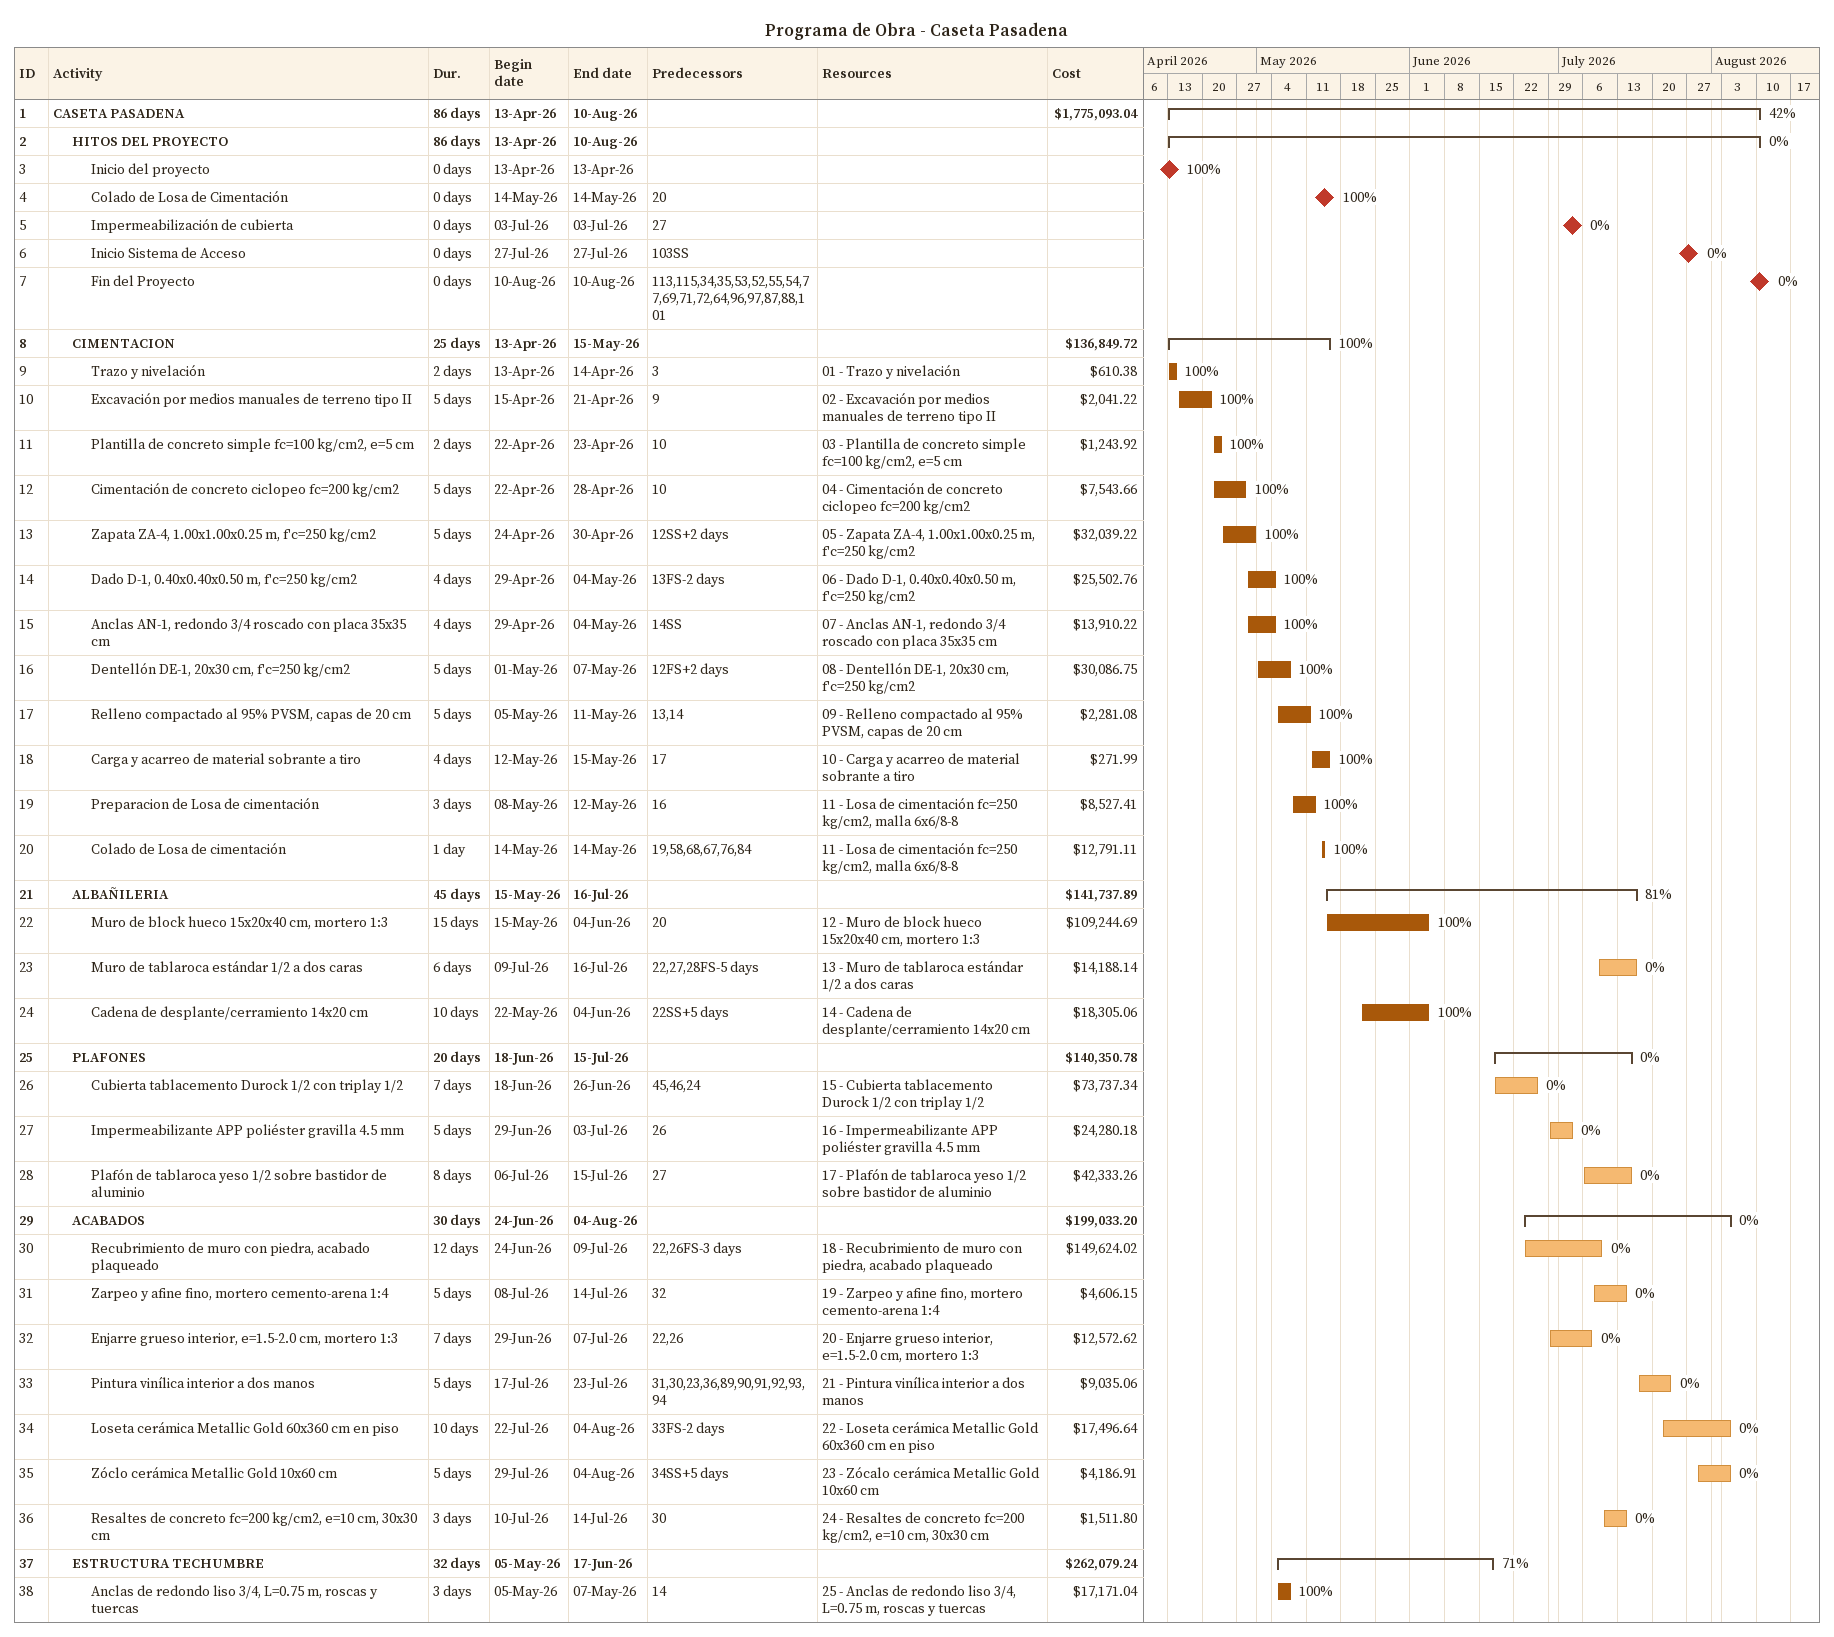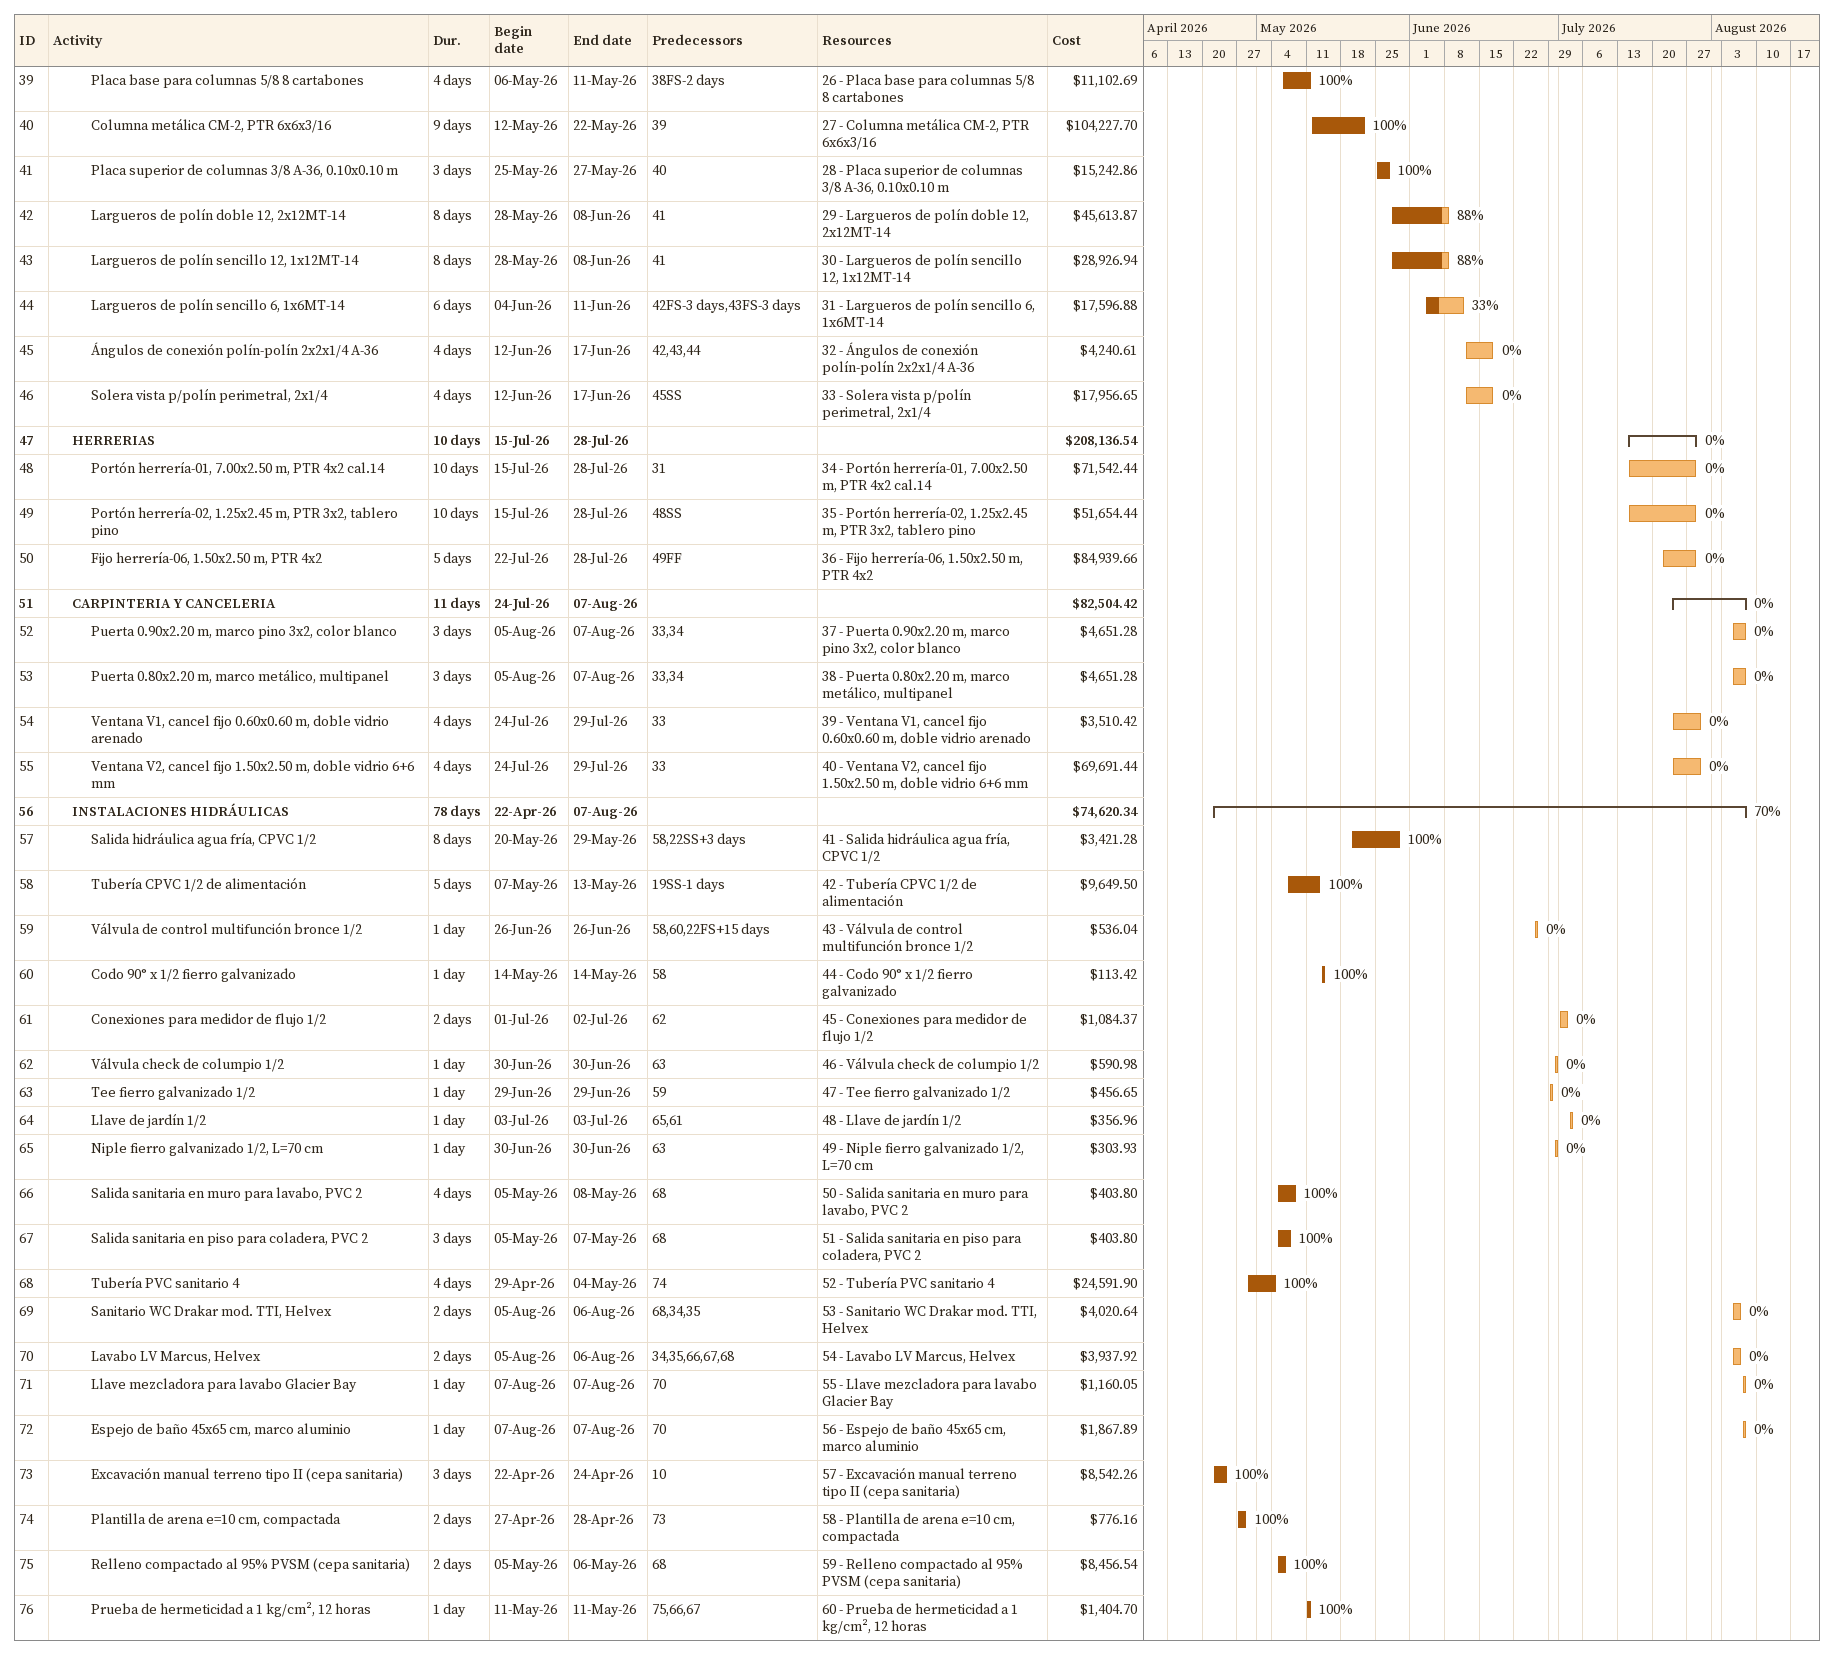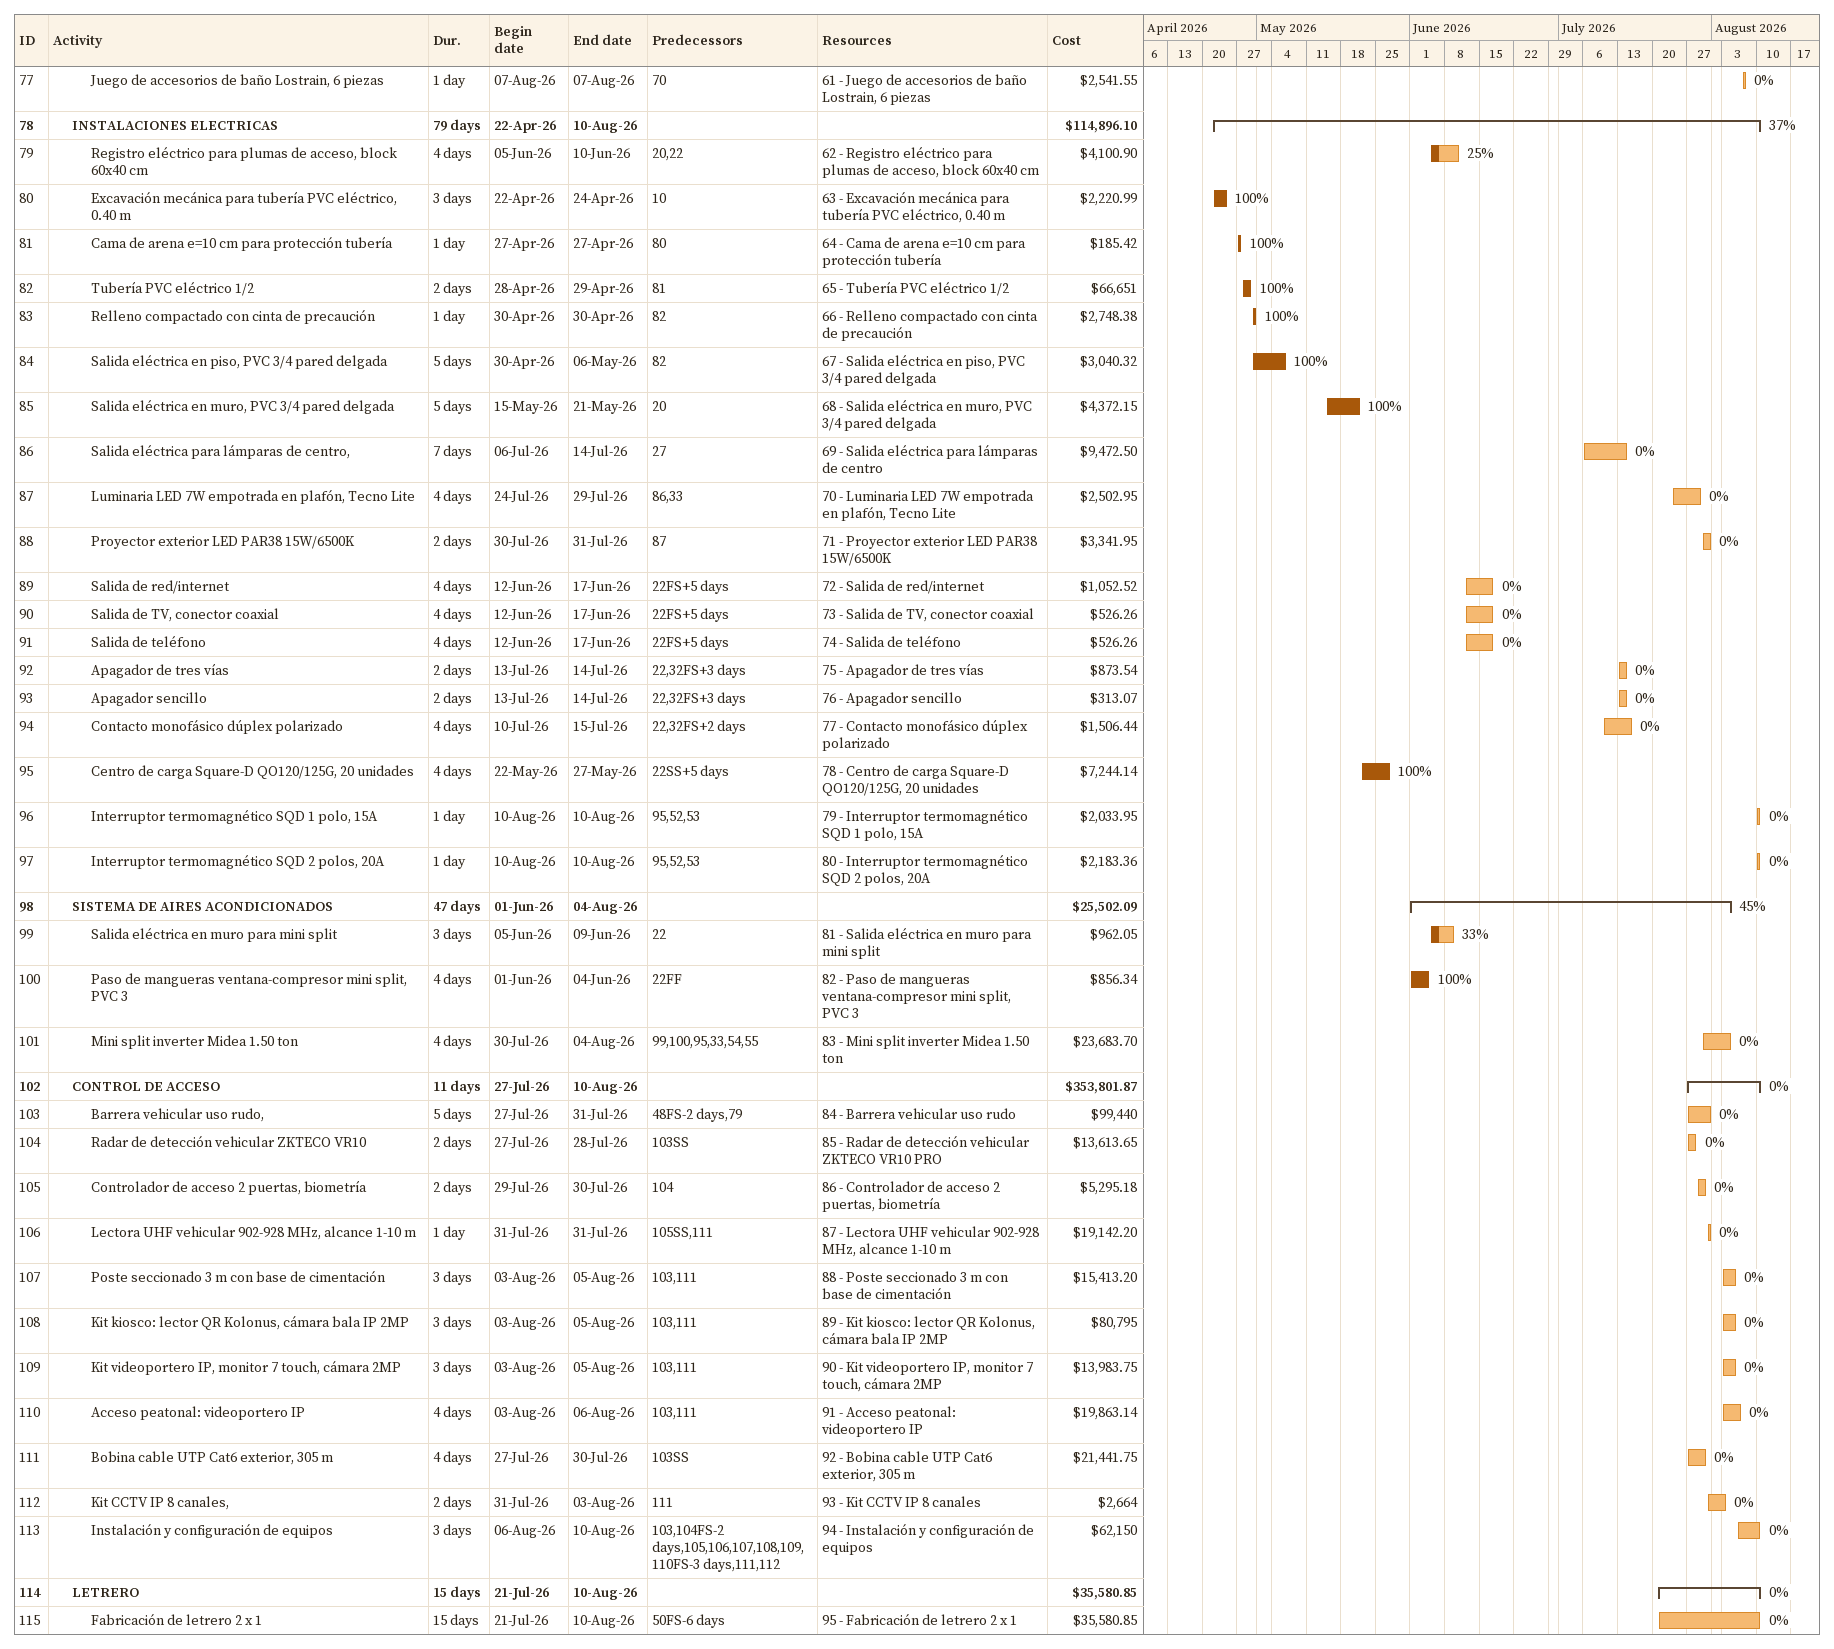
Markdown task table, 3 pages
Programa de Obra - Caseta Pasadena

| ID | Level | Task | Duration | Start | Finish | Predecessors | Resources | % complete | Cost ($) |
|---|---|---|---|---|---|---|---|---|---|
| 1 | 1 | **CASETA PASADENA** | 86d | 2026-04-13 | 2026-08-10 |  |  | 42 | 1775093.04 |
| 2 | 2 | **HITOS DEL PROYECTO** | 86d | 2026-04-13 | 2026-08-10 |  |  | 0 |  |
| 3 | 3 | Inicio del proyecto | 0d | 2026-04-13 | 2026-04-13 |  |  | 100 |  |
| 4 | 3 | Colado de Losa de Cimentación | 0d | 2026-05-14 | 2026-05-14 | 20 |  | 100 |  |
| 5 | 3 | Impermeabilización de cubierta | 0d | 2026-07-03 | 2026-07-03 | 27 |  | 0 |  |
| 6 | 3 | Inicio Sistema de Acceso | 0d | 2026-07-27 | 2026-07-27 | 103SS |  | 0 |  |
| 7 | 3 | Fin del Proyecto | 0d | 2026-08-10 | 2026-08-10 | 113, 115, 34, 35, 53, 52, 55, 54, 77, 69, 71, 72, 64, 96, 97, 87, 88, 101 |  | 0 |  |
| 8 | 2 | **CIMENTACION** | 25d | 2026-04-13 | 2026-05-15 |  |  | 100 | 136849.72 |
| 9 | 3 | Trazo y nivelación | 2d | 2026-04-13 | 2026-04-14 | 3 | 01 - Trazo y nivelación | 100 | 610.38 |
| 10 | 3 | Excavación por medios manuales de terreno tipo II | 5d | 2026-04-15 | 2026-04-21 | 9 | 02 - Excavación por medios manuales de terreno tipo II | 100 | 2041.22 |
| 11 | 3 | Plantilla de concreto simple fc=100 kg/cm2, e=5 cm | 2d | 2026-04-22 | 2026-04-23 | 10 | 03 - Plantilla de concreto simple fc=100 kg/cm2, e=5 cm | 100 | 1243.92 |
| 12 | 3 | Cimentación de concreto ciclopeo fc=200 kg/cm2 | 5d | 2026-04-22 | 2026-04-28 | 10 | 04 - Cimentación de concreto ciclopeo fc=200 kg/cm2 | 100 | 7543.66 |
| 13 | 3 | Zapata ZA-4, 1.00x1.00x0.25 m, f'c=250 kg/cm2 | 5d | 2026-04-24 | 2026-04-30 | 12SS+2d | 05 - Zapata ZA-4, 1.00x1.00x0.25 m, f'c=250 kg/cm2 | 100 | 32039.22 |
| 14 | 3 | Dado D-1, 0.40x0.40x0.50 m, f'c=250 kg/cm2 | 4d | 2026-04-29 | 2026-05-04 | 13FS-2d | 06 - Dado D-1, 0.40x0.40x0.50 m, f'c=250 kg/cm2 | 100 | 25502.76 |
| 15 | 3 | Anclas AN-1, redondo 3/4 roscado con placa 35x35 cm | 4d | 2026-04-29 | 2026-05-04 | 14SS | 07 - Anclas AN-1, redondo 3/4 roscado con placa 35x35 cm | 100 | 13910.22 |
| 16 | 3 | Dentellón DE-1, 20x30 cm, f'c=250 kg/cm2 | 5d | 2026-05-01 | 2026-05-07 | 12FS+2d | 08 - Dentellón DE-1, 20x30 cm, f'c=250 kg/cm2 | 100 | 30086.75 |
| 17 | 3 | Relleno compactado al 95% PVSM, capas de 20 cm | 5d | 2026-05-05 | 2026-05-11 | 13, 14 | 09 - Relleno compactado al 95% PVSM, capas de 20 cm | 100 | 2281.08 |
| 18 | 3 | Carga y acarreo de material sobrante a tiro | 4d | 2026-05-12 | 2026-05-15 | 17 | 10 - Carga y acarreo de material sobrante a tiro | 100 | 271.99 |
| 19 | 3 | Preparacion de Losa de cimentación | 3d | 2026-05-08 | 2026-05-12 | 16 | 11 - Losa de cimentación fc=250 kg/cm2, malla 6x6/8-8 | 100 | 8527.41 |
| 20 | 3 | Colado de Losa de cimentación | 1d | 2026-05-14 | 2026-05-14 | 19, 58, 68, 67, 76, 84 | 11 - Losa de cimentación fc=250 kg/cm2, malla 6x6/8-8 | 100 | 12791.11 |
| 21 | 2 | **ALBAÑILERIA** | 45d | 2026-05-15 | 2026-07-16 |  |  | 81 | 141737.89 |
| 22 | 3 | Muro de block hueco 15x20x40 cm, mortero 1:3 | 15d | 2026-05-15 | 2026-06-04 | 20 | 12 - Muro de block hueco 15x20x40 cm, mortero 1:3 | 100 | 109244.69 |
| 23 | 3 | Muro de tablaroca estándar 1/2 a dos caras | 6d | 2026-07-09 | 2026-07-16 | 22, 27, 28FS-5d | 13 - Muro de tablaroca estándar 1/2 a dos caras | 0 | 14188.14 |
| 24 | 3 | Cadena de desplante/cerramiento 14x20 cm | 10d | 2026-05-22 | 2026-06-04 | 22SS+5d | 14 - Cadena de desplante/cerramiento 14x20 cm | 100 | 18305.06 |
| 25 | 2 | **PLAFONES** | 20d | 2026-06-18 | 2026-07-15 |  |  | 0 | 140350.78 |
| 26 | 3 | Cubierta tablacemento Durock 1/2 con triplay 1/2 | 7d | 2026-06-18 | 2026-06-26 | 45, 46, 24 | 15 - Cubierta tablacemento Durock 1/2 con triplay 1/2 | 0 | 73737.34 |
| 27 | 3 | Impermeabilizante APP poliéster gravilla 4.5 mm | 5d | 2026-06-29 | 2026-07-03 | 26 | 16 - Impermeabilizante APP poliéster gravilla 4.5 mm | 0 | 24280.18 |
| 28 | 3 | Plafón de tablaroca yeso 1/2 sobre bastidor de aluminio | 8d | 2026-07-06 | 2026-07-15 | 27 | 17 - Plafón de tablaroca yeso 1/2 sobre bastidor de aluminio | 0 | 42333.26 |
| 29 | 2 | **ACABADOS** | 30d | 2026-06-24 | 2026-08-04 |  |  | 0 | 199033.20 |
| 30 | 3 | Recubrimiento de muro con piedra, acabado plaqueado | 12d | 2026-06-24 | 2026-07-09 | 22, 26FS-3d | 18 - Recubrimiento de muro con piedra, acabado plaqueado | 0 | 149624.02 |
| 31 | 3 | Zarpeo y afine fino, mortero cemento-arena 1:4 | 5d | 2026-07-08 | 2026-07-14 | 32 | 19 - Zarpeo y afine fino, mortero cemento-arena 1:4 | 0 | 4606.15 |
| 32 | 3 | Enjarre grueso interior, e=1.5-2.0 cm, mortero 1:3 | 7d | 2026-06-29 | 2026-07-07 | 22, 26 | 20 - Enjarre grueso interior, e=1.5-2.0 cm, mortero 1:3 | 0 | 12572.62 |
| 33 | 3 | Pintura vinílica interior a dos manos | 5d | 2026-07-17 | 2026-07-23 | 31, 30, 23, 36, 89, 90, 91, 92, 93, 94 | 21 - Pintura vinílica interior a dos manos | 0 | 9035.06 |
| 34 | 3 | Loseta cerámica Metallic Gold 60x360 cm en piso | 10d | 2026-07-22 | 2026-08-04 | 33FS-2d | 22 - Loseta cerámica Metallic Gold 60x360 cm en piso | 0 | 17496.64 |
| 35 | 3 | Zóclo cerámica Metallic Gold 10x60 cm | 5d | 2026-07-29 | 2026-08-04 | 34SS+5d | 23 - Zócalo cerámica Metallic Gold 10x60 cm | 0 | 4186.91 |
| 36 | 3 | Resaltes de concreto fc=200 kg/cm2, e=10 cm, 30x30 cm | 3d | 2026-07-10 | 2026-07-14 | 30 | 24 - Resaltes de concreto fc=200 kg/cm2, e=10 cm, 30x30 cm | 0 | 1511.80 |
| 37 | 2 | **ESTRUCTURA TECHUMBRE** | 32d | 2026-05-05 | 2026-06-17 |  |  | 71 | 262079.24 |
| 38 | 3 | Anclas de redondo liso 3/4, L=0.75 m, roscas y tuercas | 3d | 2026-05-05 | 2026-05-07 | 14 | 25 - Anclas de redondo liso 3/4, L=0.75 m, roscas y tuercas | 100 | 17171.04 |
| 39 | 3 | Placa base para columnas 5/8 8 cartabones | 4d | 2026-05-06 | 2026-05-11 | 38FS-2d | 26 - Placa base para columnas 5/8 8 cartabones | 100 | 11102.69 |
| 40 | 3 | Columna metálica CM-2, PTR 6x6x3/16 | 9d | 2026-05-12 | 2026-05-22 | 39 | 27 - Columna metálica CM-2, PTR 6x6x3/16 | 100 | 104227.70 |
| 41 | 3 | Placa superior de columnas 3/8 A-36, 0.10x0.10 m | 3d | 2026-05-25 | 2026-05-27 | 40 | 28 - Placa superior de columnas 3/8 A-36, 0.10x0.10 m | 100 | 15242.86 |
| 42 | 3 | Largueros de polín doble 12, 2x12MT-14 | 8d | 2026-05-28 | 2026-06-08 | 41 | 29 - Largueros de polín doble 12, 2x12MT-14 | 88 | 45613.87 |
| 43 | 3 | Largueros de polín sencillo 12, 1x12MT-14 | 8d | 2026-05-28 | 2026-06-08 | 41 | 30 - Largueros de polín sencillo 12, 1x12MT-14 | 88 | 28926.94 |
| 44 | 3 | Largueros de polín sencillo 6, 1x6MT-14 | 6d | 2026-06-04 | 2026-06-11 | 42FS-3d, 43FS-3d | 31 - Largueros de polín sencillo 6, 1x6MT-14 | 33 | 17596.88 |
| 45 | 3 | Ángulos de conexión polín-polín 2x2x1/4 A-36 | 4d | 2026-06-12 | 2026-06-17 | 42, 43, 44 | 32 - Ángulos de conexión polín-polín 2x2x1/4 A-36 | 0 | 4240.61 |
| 46 | 3 | Solera vista p/polín perimetral, 2x1/4 | 4d | 2026-06-12 | 2026-06-17 | 45SS | 33 - Solera vista p/polín perimetral, 2x1/4 | 0 | 17956.65 |
| 47 | 2 | **HERRERIAS** | 10d | 2026-07-15 | 2026-07-28 |  |  | 0 | 208136.54 |
| 48 | 3 | Portón herrería-01, 7.00x2.50 m, PTR 4x2 cal.14 | 10d | 2026-07-15 | 2026-07-28 | 31 | 34 - Portón herrería-01, 7.00x2.50 m, PTR 4x2 cal.14 | 0 | 71542.44 |
| 49 | 3 | Portón herrería-02, 1.25x2.45 m, PTR 3x2, tablero pino | 10d | 2026-07-15 | 2026-07-28 | 48SS | 35 - Portón herrería-02, 1.25x2.45 m, PTR 3x2, tablero pino | 0 | 51654.44 |
| 50 | 3 | Fijo herrería-06, 1.50x2.50 m, PTR 4x2 | 5d | 2026-07-22 | 2026-07-28 | 49FF | 36 - Fijo herrería-06, 1.50x2.50 m, PTR 4x2 | 0 | 84939.66 |
| 51 | 2 | **CARPINTERIA Y CANCELERIA** | 11d | 2026-07-24 | 2026-08-07 |  |  | 0 | 82504.42 |
| 52 | 3 | Puerta 0.90x2.20 m, marco pino 3x2, color blanco | 3d | 2026-08-05 | 2026-08-07 | 33, 34 | 37 - Puerta 0.90x2.20 m, marco pino 3x2, color blanco | 0 | 4651.28 |
| 53 | 3 | Puerta 0.80x2.20 m, marco metálico, multipanel | 3d | 2026-08-05 | 2026-08-07 | 33, 34 | 38 - Puerta 0.80x2.20 m, marco metálico, multipanel | 0 | 4651.28 |
| 54 | 3 | Ventana V1, cancel fijo 0.60x0.60 m, doble vidrio arenado | 4d | 2026-07-24 | 2026-07-29 | 33 | 39 - Ventana V1, cancel fijo 0.60x0.60 m, doble vidrio arenado | 0 | 3510.42 |
| 55 | 3 | Ventana V2, cancel fijo 1.50x2.50 m, doble vidrio 6+6 mm | 4d | 2026-07-24 | 2026-07-29 | 33 | 40 - Ventana V2, cancel fijo 1.50x2.50 m, doble vidrio 6+6 mm | 0 | 69691.44 |
| 56 | 2 | **INSTALACIONES HIDRÁULICAS** | 78d | 2026-04-22 | 2026-08-07 |  |  | 70 | 74620.34 |
| 57 | 3 | Salida hidráulica agua fría, CPVC 1/2 | 8d | 2026-05-20 | 2026-05-29 | 58, 22SS+3d | 41 - Salida hidráulica agua fría, CPVC 1/2 | 100 | 3421.28 |
| 58 | 3 | Tubería CPVC 1/2 de alimentación | 5d | 2026-05-07 | 2026-05-13 | 19SS-1d | 42 - Tubería CPVC 1/2 de alimentación | 100 | 9649.50 |
| 59 | 3 | Válvula de control multifunción bronce 1/2 | 1d | 2026-06-26 | 2026-06-26 | 58, 60, 22FS+15d | 43 - Válvula de control multifunción bronce 1/2 | 0 | 536.04 |
| 60 | 3 | Codo 90° x 1/2 fierro galvanizado | 1d | 2026-05-14 | 2026-05-14 | 58 | 44 - Codo 90° x 1/2 fierro galvanizado | 100 | 113.42 |
| 61 | 3 | Conexiones para medidor de flujo 1/2 | 2d | 2026-07-01 | 2026-07-02 | 62 | 45 - Conexiones para medidor de flujo 1/2 | 0 | 1084.37 |
| 62 | 3 | Válvula check de columpio 1/2 | 1d | 2026-06-30 | 2026-06-30 | 63 | 46 - Válvula check de columpio 1/2 | 0 | 590.98 |
| 63 | 3 | Tee fierro galvanizado 1/2 | 1d | 2026-06-29 | 2026-06-29 | 59 | 47 - Tee fierro galvanizado 1/2 | 0 | 456.65 |
| 64 | 3 | Llave de jardín 1/2 | 1d | 2026-07-03 | 2026-07-03 | 65, 61 | 48 - Llave de jardín 1/2 | 0 | 356.96 |
| 65 | 3 | Niple fierro galvanizado 1/2, L=70 cm | 1d | 2026-06-30 | 2026-06-30 | 63 | 49 - Niple fierro galvanizado 1/2, L=70 cm | 0 | 303.93 |
| 66 | 3 | Salida sanitaria en muro para lavabo, PVC 2 | 4d | 2026-05-05 | 2026-05-08 | 68 | 50 - Salida sanitaria en muro para lavabo, PVC 2 | 100 | 403.80 |
| 67 | 3 | Salida sanitaria en piso para coladera, PVC 2 | 3d | 2026-05-05 | 2026-05-07 | 68 | 51 - Salida sanitaria en piso para coladera, PVC 2 | 100 | 403.80 |
| 68 | 3 | Tubería PVC sanitario 4 | 4d | 2026-04-29 | 2026-05-04 | 74 | 52 - Tubería PVC sanitario 4 | 100 | 24591.90 |
| 69 | 3 | Sanitario WC Drakar mod. TTI, Helvex | 2d | 2026-08-05 | 2026-08-06 | 68, 34, 35 | 53 - Sanitario WC Drakar mod. TTI, Helvex | 0 | 4020.64 |
| 70 | 3 | Lavabo LV Marcus, Helvex | 2d | 2026-08-05 | 2026-08-06 | 34, 35, 66, 67, 68 | 54 - Lavabo LV Marcus, Helvex | 0 | 3937.92 |
| 71 | 3 | Llave mezcladora para lavabo Glacier Bay | 1d | 2026-08-07 | 2026-08-07 | 70 | 55 - Llave mezcladora para lavabo Glacier Bay | 0 | 1160.05 |
| 72 | 3 | Espejo de baño 45x65 cm, marco aluminio | 1d | 2026-08-07 | 2026-08-07 | 70 | 56 - Espejo de baño 45x65 cm, marco aluminio | 0 | 1867.89 |
| 73 | 3 | Excavación manual terreno tipo II (cepa sanitaria) | 3d | 2026-04-22 | 2026-04-24 | 10 | 57 - Excavación manual terreno tipo II (cepa sanitaria) | 100 | 8542.26 |
| 74 | 3 | Plantilla de arena e=10 cm, compactada | 2d | 2026-04-27 | 2026-04-28 | 73 | 58 - Plantilla de arena e=10 cm, compactada | 100 | 776.16 |
| 75 | 3 | Relleno compactado al 95% PVSM (cepa sanitaria) | 2d | 2026-05-05 | 2026-05-06 | 68 | 59 - Relleno compactado al 95% PVSM (cepa sanitaria) | 100 | 8456.54 |
| 76 | 3 | Prueba de hermeticidad a 1 kg/cm², 12 horas | 1d | 2026-05-11 | 2026-05-11 | 75, 66, 67 | 60 - Prueba de hermeticidad a 1 kg/cm², 12 horas | 100 | 1404.70 |
| 77 | 3 | Juego de accesorios de baño Lostrain, 6 piezas | 1d | 2026-08-07 | 2026-08-07 | 70 | 61 - Juego de accesorios de baño Lostrain, 6 piezas | 0 | 2541.55 |
| 78 | 2 | **INSTALACIONES ELECTRICAS** | 79d | 2026-04-22 | 2026-08-10 |  |  | 37 | 114896.10 |
| 79 | 3 | Registro eléctrico para plumas de acceso, block 60x40 cm | 4d | 2026-06-05 | 2026-06-10 | 20, 22 | 62 - Registro eléctrico para plumas de acceso, block 60x40 cm | 25 | 4100.90 |
| 80 | 3 | Excavación mecánica para tubería PVC eléctrico, 0.40 m | 3d | 2026-04-22 | 2026-04-24 | 10 | 63 - Excavación mecánica para tubería PVC eléctrico, 0.40 m | 100 | 2220.99 |
| 81 | 3 | Cama de arena e=10 cm para protección tubería | 1d | 2026-04-27 | 2026-04-27 | 80 | 64 - Cama de arena e=10 cm para protección tubería | 100 | 185.42 |
| 82 | 3 | Tubería PVC eléctrico 1/2 | 2d | 2026-04-28 | 2026-04-29 | 81 | 65 - Tubería PVC eléctrico 1/2 | 100 | 66651 |
| 83 | 3 | Relleno compactado con cinta de precaución | 1d | 2026-04-30 | 2026-04-30 | 82 | 66 - Relleno compactado con cinta de precaución | 100 | 2748.38 |
| 84 | 3 | Salida eléctrica en piso, PVC 3/4 pared delgada | 5d | 2026-04-30 | 2026-05-06 | 82 | 67 - Salida eléctrica en piso, PVC 3/4 pared delgada | 100 | 3040.32 |
| 85 | 3 | Salida eléctrica en muro, PVC 3/4 pared delgada | 5d | 2026-05-15 | 2026-05-21 | 20 | 68 - Salida eléctrica en muro, PVC 3/4 pared delgada | 100 | 4372.15 |
| 86 | 3 | Salida eléctrica para lámparas de centro, | 7d | 2026-07-06 | 2026-07-14 | 27 | 69 - Salida eléctrica para lámparas de centro | 0 | 9472.50 |
| 87 | 3 | Luminaria LED 7W empotrada en plafón, Tecno Lite | 4d | 2026-07-24 | 2026-07-29 | 86, 33 | 70 - Luminaria LED 7W empotrada en plafón, Tecno Lite | 0 | 2502.95 |
| 88 | 3 | Proyector exterior LED PAR38 15W/6500K | 2d | 2026-07-30 | 2026-07-31 | 87 | 71 - Proyector exterior LED PAR38 15W/6500K | 0 | 3341.95 |
| 89 | 3 | Salida de red/internet | 4d | 2026-06-12 | 2026-06-17 | 22FS+5d | 72 - Salida de red/internet | 0 | 1052.52 |
| 90 | 3 | Salida de TV, conector coaxial | 4d | 2026-06-12 | 2026-06-17 | 22FS+5d | 73 - Salida de TV, conector coaxial | 0 | 526.26 |
| 91 | 3 | Salida de teléfono | 4d | 2026-06-12 | 2026-06-17 | 22FS+5d | 74 - Salida de teléfono | 0 | 526.26 |
| 92 | 3 | Apagador de tres vías | 2d | 2026-07-13 | 2026-07-14 | 22, 32FS+3d | 75 - Apagador de tres vías | 0 | 873.54 |
| 93 | 3 | Apagador sencillo | 2d | 2026-07-13 | 2026-07-14 | 22, 32FS+3d | 76 - Apagador sencillo | 0 | 313.07 |
| 94 | 3 | Contacto monofásico dúplex polarizado | 4d | 2026-07-10 | 2026-07-15 | 22, 32FS+2d | 77 - Contacto monofásico dúplex polarizado | 0 | 1506.44 |
| 95 | 3 | Centro de carga Square-D QO120/125G, 20 unidades | 4d | 2026-05-22 | 2026-05-27 | 22SS+5d | 78 - Centro de carga Square-D QO120/125G, 20 unidades | 100 | 7244.14 |
| 96 | 3 | Interruptor termomagnético SQD 1 polo, 15A | 1d | 2026-08-10 | 2026-08-10 | 95, 52, 53 | 79 - Interruptor termomagnético SQD 1 polo, 15A | 0 | 2033.95 |
| 97 | 3 | Interruptor termomagnético SQD 2 polos, 20A | 1d | 2026-08-10 | 2026-08-10 | 95, 52, 53 | 80 - Interruptor termomagnético SQD 2 polos, 20A | 0 | 2183.36 |
| 98 | 2 | **SISTEMA DE AIRES ACONDICIONADOS** | 47d | 2026-06-01 | 2026-08-04 |  |  | 45 | 25502.09 |
| 99 | 3 | Salida eléctrica en muro para mini split | 3d | 2026-06-05 | 2026-06-09 | 22 | 81 - Salida eléctrica en muro para mini split | 33 | 962.05 |
| 100 | 3 | Paso de mangueras ventana-compresor mini split, PVC 3 | 4d | 2026-06-01 | 2026-06-04 | 22FF | 82 - Paso de mangueras ventana-compresor mini split, PVC 3 | 100 | 856.34 |
| 101 | 3 | Mini split inverter Midea 1.50 ton | 4d | 2026-07-30 | 2026-08-04 | 99, 100, 95, 33, 54, 55 | 83 - Mini split inverter Midea 1.50 ton | 0 | 23683.70 |
| 102 | 2 | **CONTROL DE ACCESO** | 11d | 2026-07-27 | 2026-08-10 |  |  | 0 | 353801.87 |
| 103 | 3 | Barrera vehicular uso rudo, | 5d | 2026-07-27 | 2026-07-31 | 48FS-2d, 79 | 84 - Barrera vehicular uso rudo | 0 | 99440 |
| 104 | 3 | Radar de detección vehicular ZKTECO VR10 | 2d | 2026-07-27 | 2026-07-28 | 103SS | 85 - Radar de detección vehicular ZKTECO VR10 PRO | 0 | 13613.65 |
| 105 | 3 | Controlador de acceso 2 puertas, biometría | 2d | 2026-07-29 | 2026-07-30 | 104 | 86 - Controlador de acceso 2 puertas, biometría | 0 | 5295.18 |
| 106 | 3 | Lectora UHF vehicular 902-928 MHz, alcance 1-10 m | 1d | 2026-07-31 | 2026-07-31 | 105SS, 111 | 87 - Lectora UHF vehicular 902-928 MHz, alcance 1-10 m | 0 | 19142.20 |
| 107 | 3 | Poste seccionado 3 m con base de cimentación | 3d | 2026-08-03 | 2026-08-05 | 103, 111 | 88 - Poste seccionado 3 m con base de cimentación | 0 | 15413.20 |
| 108 | 3 | Kit kiosco: lector QR Kolonus, cámara bala IP 2MP | 3d | 2026-08-03 | 2026-08-05 | 103, 111 | 89 - Kit kiosco: lector QR Kolonus, cámara bala IP 2MP | 0 | 80795 |
| 109 | 3 | Kit videoportero IP, monitor 7 touch, cámara 2MP | 3d | 2026-08-03 | 2026-08-05 | 103, 111 | 90 - Kit videoportero IP, monitor 7 touch, cámara 2MP | 0 | 13983.75 |
| 110 | 3 | Acceso peatonal: videoportero IP | 4d | 2026-08-03 | 2026-08-06 | 103, 111 | 91 - Acceso peatonal: videoportero IP | 0 | 19863.14 |
| 111 | 3 | Bobina cable UTP Cat6 exterior, 305 m | 4d | 2026-07-27 | 2026-07-30 | 103SS | 92 - Bobina cable UTP Cat6 exterior, 305 m | 0 | 21441.75 |
| 112 | 3 | Kit CCTV IP 8 canales, | 2d | 2026-07-31 | 2026-08-03 | 111 | 93 - Kit CCTV IP 8 canales | 0 | 2664 |
| 113 | 3 | Instalación y configuración de equipos | 3d | 2026-08-06 | 2026-08-10 | 103, 104FS-2d, 105, 106, 107, 108, 109, 110FS-3d, 111, 112 | 94 - Instalación y configuración de equipos | 0 | 62150 |
| 114 | 2 | **LETRERO** | 15d | 2026-07-21 | 2026-08-10 |  |  | 0 | 35580.85 |
| 115 | 3 | Fabricación de letrero 2 x 1 | 15d | 2026-07-21 | 2026-08-10 | 50FS-6d | 95 - Fabricación de letrero 2 x 1 | 0 | 35580.85 |
